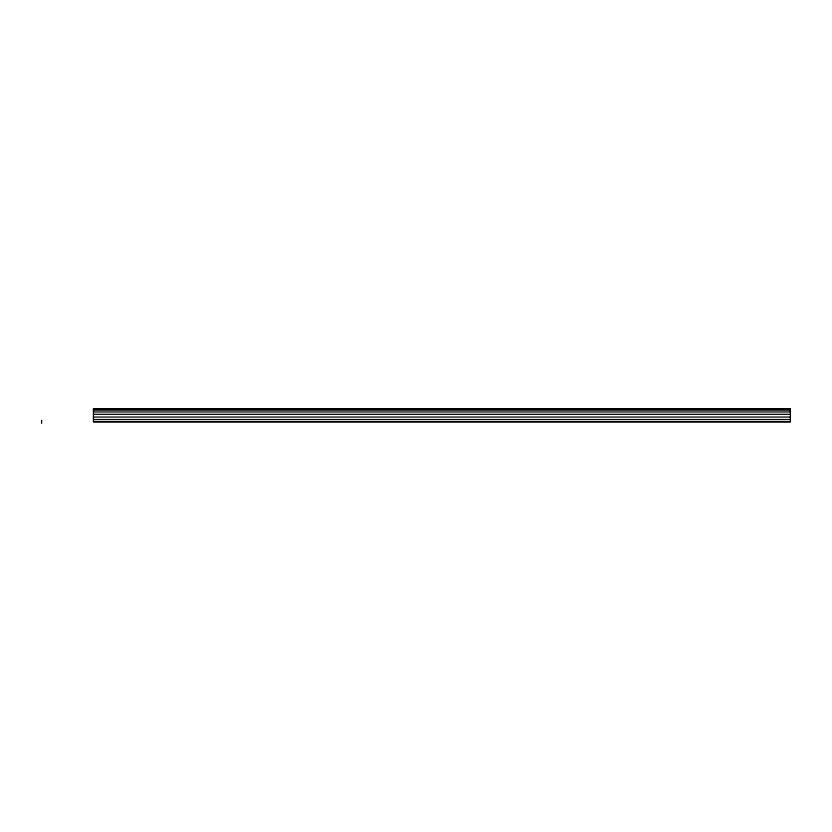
<?xml version="1.0" encoding="UTF-8"?>
<svg xmlns="http://www.w3.org/2000/svg" width="832" height="832" viewBox="0 0 832 832"><rect width="100%" height="100%" fill="white"/><g stroke="black" fill="none" stroke-linecap="round" stroke-linejoin="round"><path stroke-width="1.25" d="M93.454 409.022L790.4 409.022M93.454 410.155L790.4 410.155M93.454 411.965L790.4 411.965M93.454 414.315L790.4 414.315M93.454 417.061L790.4 417.061M93.454 419.536L790.4 419.536M93.454 421.678L790.4 421.678M41.6 420.306L41.6 423.363M790.4 408.637L93.454 408.637L93.454 421.834L790.4 421.834L790.4 408.637"/></g></svg>
